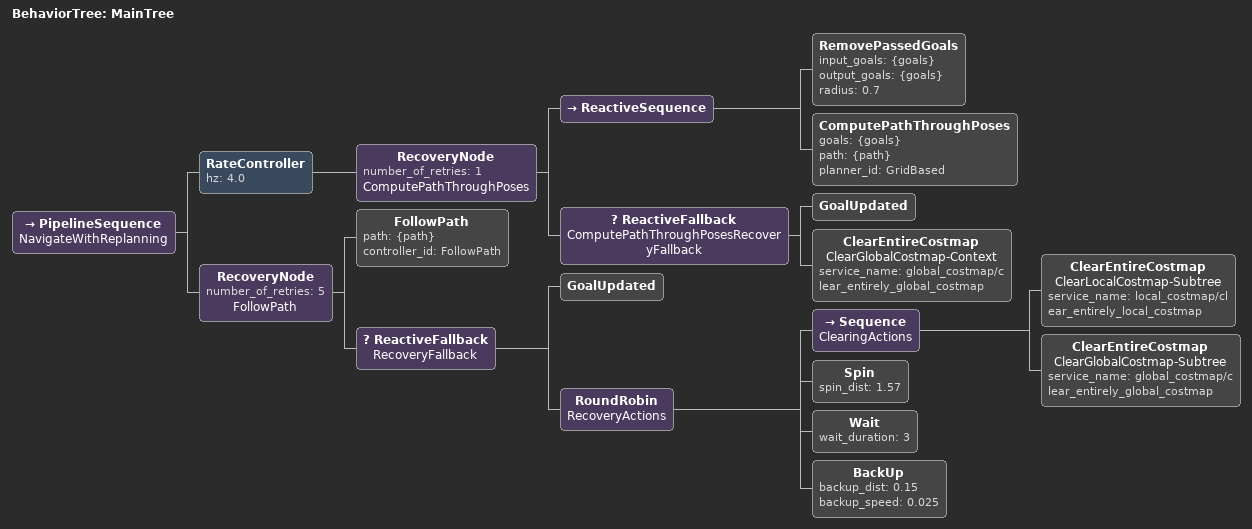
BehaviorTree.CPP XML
<!--
  This Behavior Tree replans the global path after every 1m.
-->

<root main_tree_to_execute="MainTree">
    <BehaviorTree ID="MainTree">
        <PipelineSequence name="NavigateWithReplanning">
            <RateController hz="4.0">
                <RecoveryNode number_of_retries="1" name="ComputePathThroughPoses">
                    <ReactiveSequence>
                        <RemovePassedGoals input_goals="{goals}" output_goals="{goals}" radius="0.7"/>
                        <ComputePathThroughPoses goals="{goals}" path="{path}" planner_id="GridBased"/>
                    </ReactiveSequence>
                    <ReactiveFallback name="ComputePathThroughPosesRecoveryFallback">
                        <GoalUpdated/>
                        <ClearEntireCostmap name="ClearGlobalCostmap-Context" service_name="global_costmap/clear_entirely_global_costmap"/>
                    </ReactiveFallback>
                </RecoveryNode>
            </RateController>
            <RecoveryNode number_of_retries="5" name="FollowPath">
                <FollowPath path="{path}"  controller_id="FollowPath"/>
                <ReactiveFallback name="RecoveryFallback">
                    <GoalUpdated/>
                    <RoundRobin name="RecoveryActions">
                        <Sequence name="ClearingActions">
                            <ClearEntireCostmap name="ClearLocalCostmap-Subtree" service_name="local_costmap/clear_entirely_local_costmap"/>
                            <ClearEntireCostmap name="ClearGlobalCostmap-Subtree" service_name="global_costmap/clear_entirely_global_costmap"/>
                        </Sequence>
                        <Spin spin_dist="1.57"/>
                        <Wait wait_duration="3"/>
                        <BackUp backup_dist="0.15" backup_speed="0.025"/>
                    </RoundRobin>
                </ReactiveFallback>
            </RecoveryNode>
        </PipelineSequence>
    </BehaviorTree>
</root>
